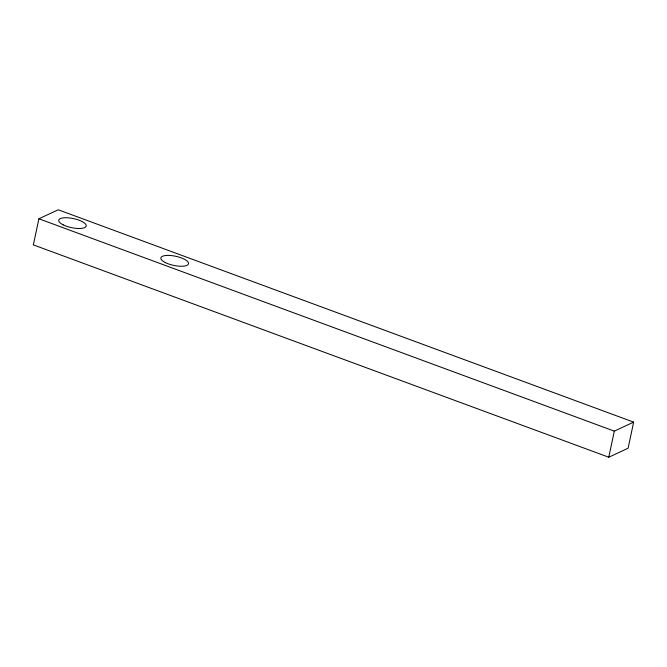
<?xml version="1.0" encoding="UTF-8"?>
<svg xmlns="http://www.w3.org/2000/svg" width="667" height="667" viewBox="0 0 667 667"><rect width="100%" height="100%" fill="white"/><g stroke="black" fill="none" stroke-linecap="round" stroke-linejoin="round"><path stroke-width="1" d="M38.894 218.784L33.35 244.872L608.771 457.22L628.106 448.216L633.65 422.128L58.229 209.78L38.894 218.784L614.315 431.132L633.65 422.128M608.771 457.22L614.315 431.132M63.14 224.829A14.032 4.636 12 0 0 85.901 226.68A14.032 4.636 12 0 0 68.393 217.826A14.032 4.636 12 0 0 63.14 224.829M165.283 262.556A14.132 4.669 12 0 0 188.202 264.424A14.132 4.669 12 0 0 170.569 255.503A14.132 4.669 12 0 0 165.283 262.556"/></g></svg>
